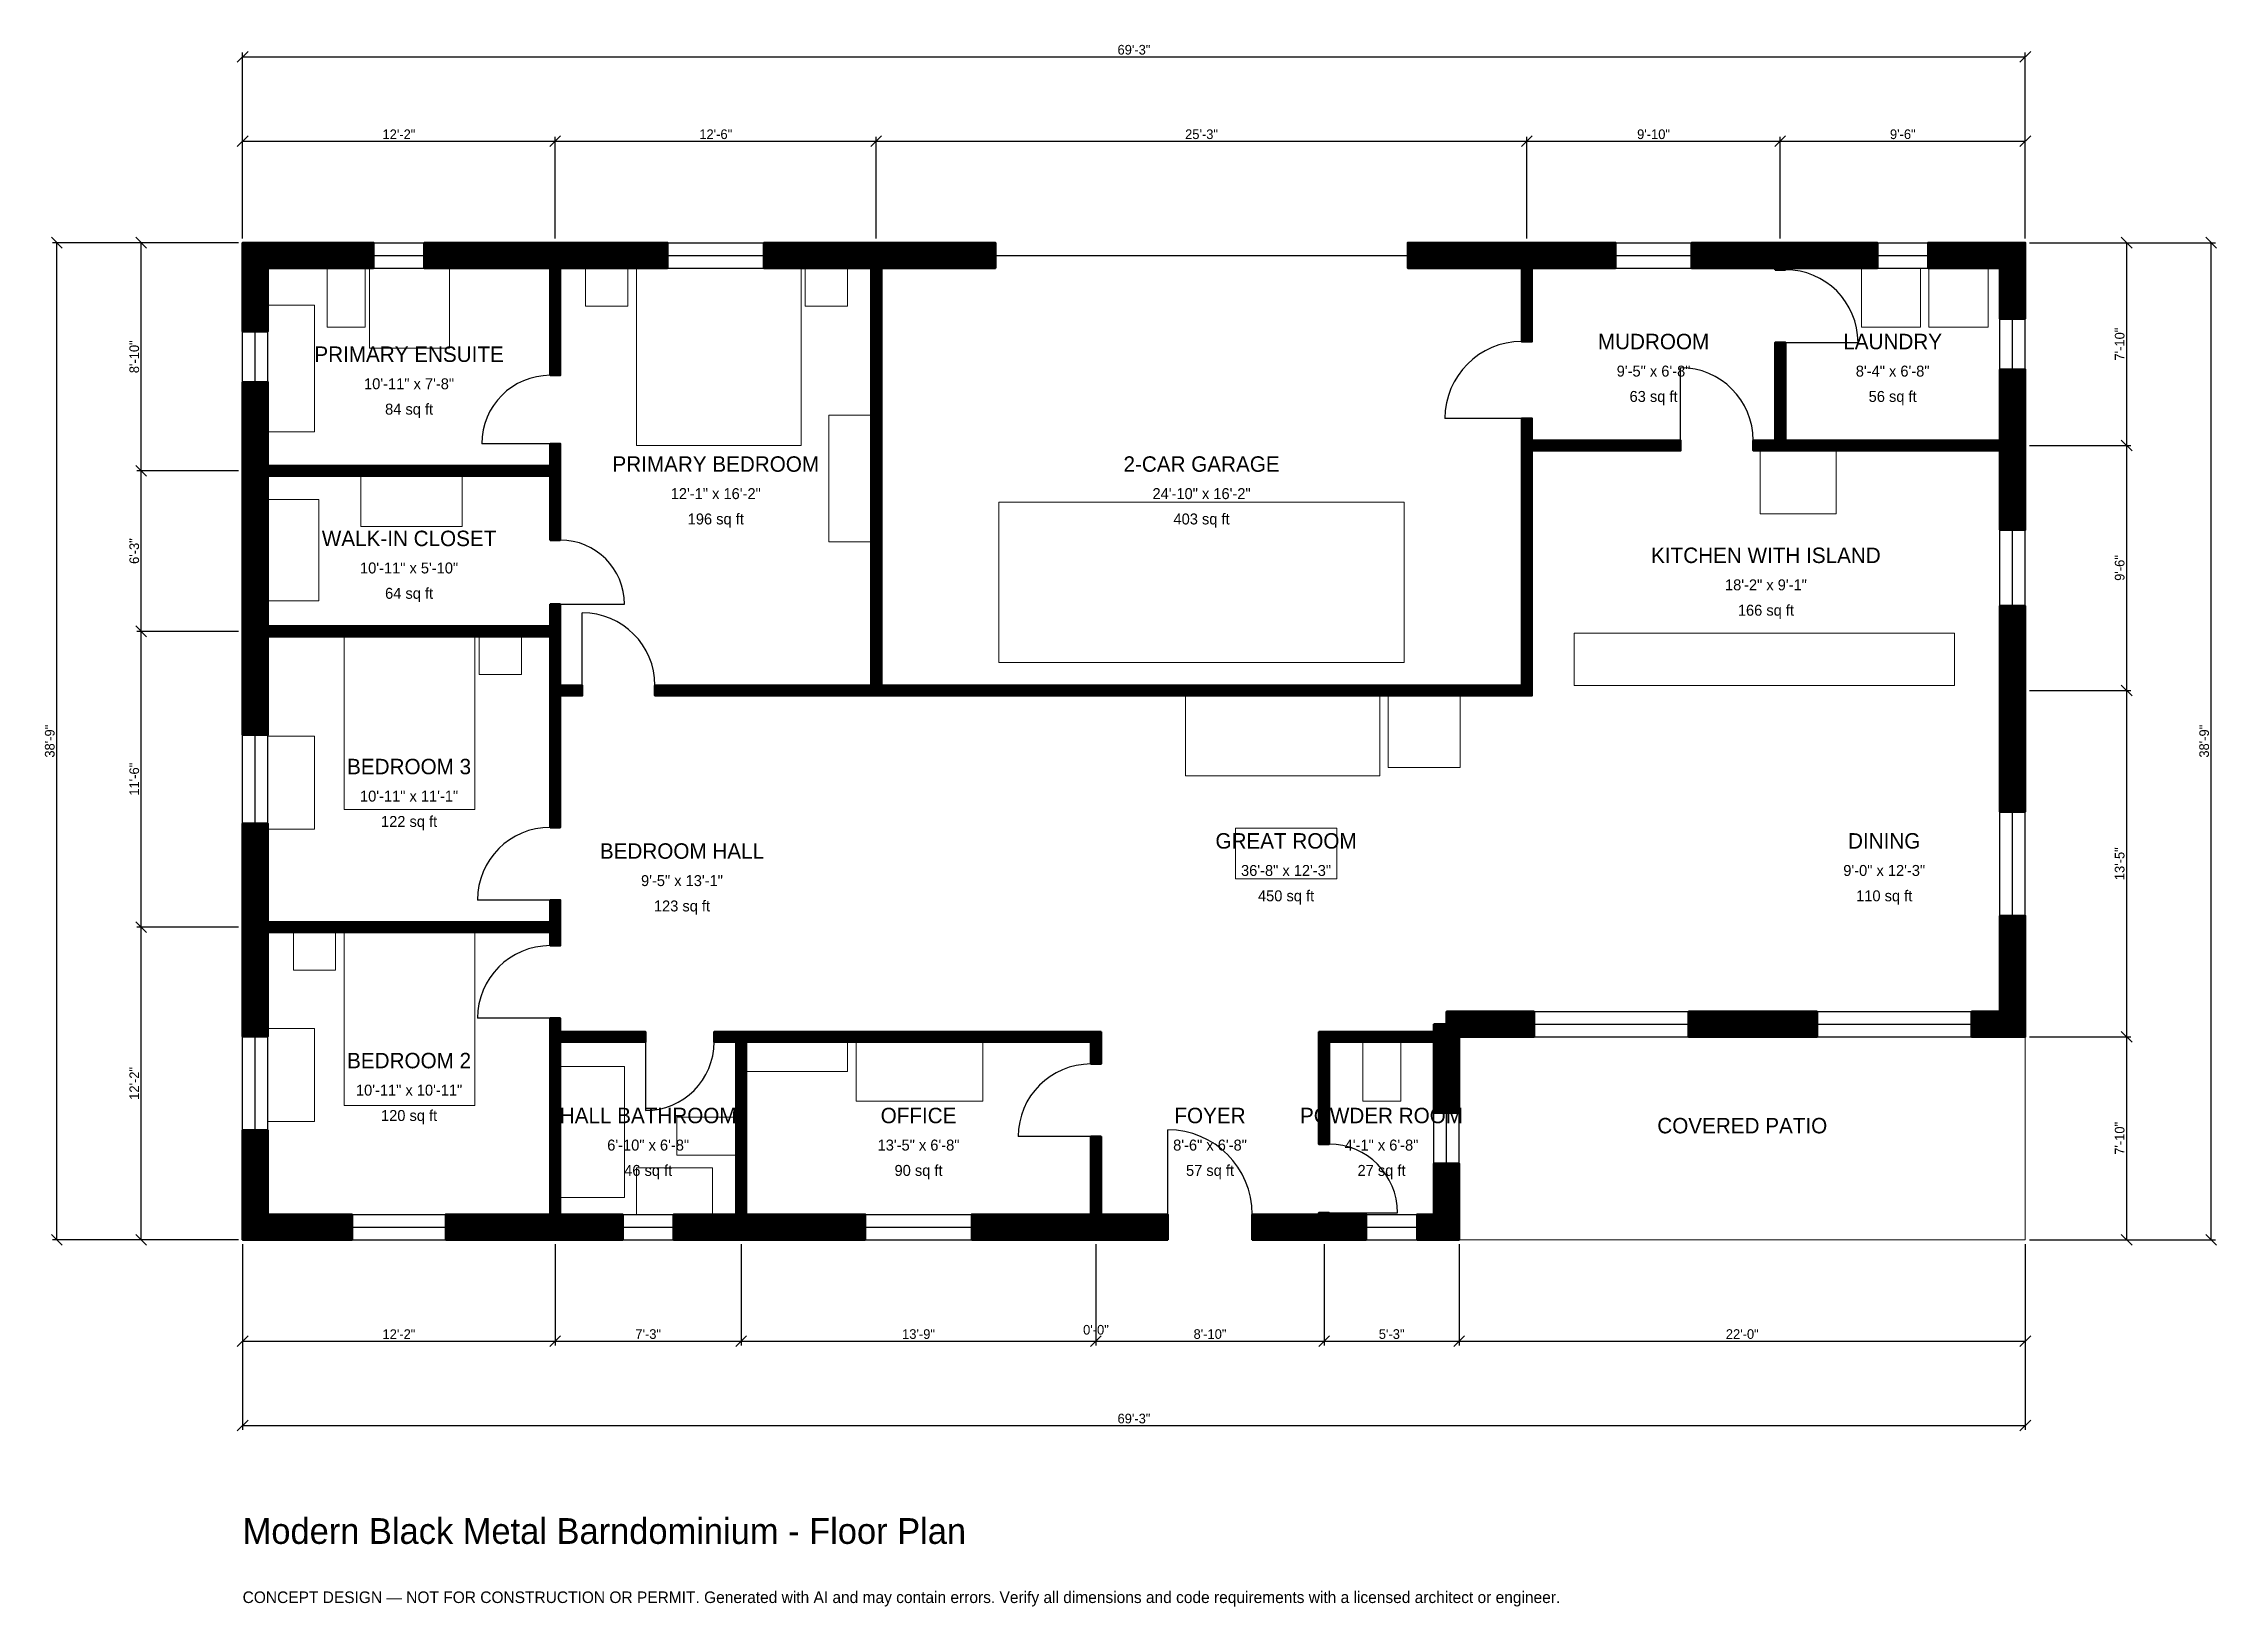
# Model space of a CAD drawing. Header units: inches. Extents: x -93 to 920, y -171 to 557.
import ezdxf
from ezdxf.enums import TextEntityAlignment as Align

# ---------------------------------------------------------------- set-up
doc = ezdxf.new("R2010")
doc.units = ezdxf.units.IN
doc.header["$MEASUREMENT"] = 0
doc.linetypes.add('DASHED', pattern=[0.6, 0.5, -0.1])
for name, color, linetype, lineweight in [('A-ANNO-DIMS', 1, 'Continuous', 13), ('A-ANNO-TEXT', 7, 'Continuous', 18), ('A-AREA-IDEN', 7, 'Continuous', 18), ('A-DOOR', 2, 'Continuous', 25), ('A-FLOR-FIXT', 9, 'Continuous', 13), ('A-FURN', 9, 'Continuous', 13), ('A-GLAZ', 4, 'Continuous', 25), ('A-SITE-PAVE', 8, 'Continuous', 13), ('A-WALL', 7, 'Continuous', 50), ('A-WALL-PATT', 8, 'Continuous', 13)]:
    doc.layers.add(name, color=color, linetype=linetype, lineweight=lineweight)
doc.dimstyles.new('PLAN', dxfattribs={"dimtxt": 4.5, "dimasz": 3, "dimexe": 2, "dimexo": 2, "dimgap": 1, "dimtad": 1, "dimdec": 0, "dimlunit": 4, "dimtsz": 2.5, "dimcen": 2.5, "dimclrd": 1, "dimclre": 1, "dimazin": 3, "dimtfac": 1, "dimtmove": 0, "dimatfit": 3})

msp = doc.modelspace()

# ---------------------------------------------------------------- hatches: boundary and pattern name
at = {"layer": 'A-WALL-PATT'}
h = msp.add_hatch(dxfattribs=at)
h.set_pattern_fill('ANSI31', color=8, scale=0.8)
h.paths.add_polyline_path([(139.7638, 0), (94.685, 0), (94.685, 11.811), (139.7638, 11.811), (143.3071, 11.811), (143.3071, 92.126), (143.3071, 96.8504), (143.3071, 103.1496), (148.0315, 103.1496), (148.0315, 96.8504), (187.7953, 96.8504), (187.7953, 92.126), (148.0315, 92.126), (148.0315, 11.811), (151.5748, 11.811), (177.1654, 11.811), (177.1654, 0), (151.5748, 0), (148.0315, 0), (148.0315, 0), (143.3071, 0), (143.3071, 0), (139.7638, 0)])
h.paths.add_polyline_path([(11.811, 0), (11.811, 0), (0, 0), (0, 0), (0, 0), (0, 0), (0, 0), (0, 11.811), (0, 11.811), (0, 50.9843), (11.811, 50.9843), (11.811, 11.811), (50.9843, 11.811), (50.9843, 0), (11.811, 0)])
h.paths.add_polyline_path([(0, 139.7638), (0, 143.3071), (0, 143.3071), (0, 148.0315), (0, 148.0315), (0, 151.5748), (0, 193.8976), (11.811, 193.8976), (11.811, 151.5748), (11.811, 148.0315), (143.3071, 148.0315), (143.3071, 158.2677), (148.0315, 158.2677), (148.0315, 148.0315), (148.0315, 143.3071), (148.0315, 137.0079), (143.3071, 137.0079), (143.3071, 143.3071), (11.811, 143.3071), (11.811, 139.7638), (11.811, 94.685), (0, 94.685), (0, 139.7638)])
h.paths.add_polyline_path([(0, 277.5591), (0, 281.1024), (0, 281.1024), (0, 285.8268), (0, 285.8268), (0, 289.3701), (0, 352.3622), (0, 355.9055), (0, 355.9055), (0, 360.6299), (0, 360.6299), (0, 364.1732), (0, 399.6063), (11.811, 399.6063), (11.811, 364.1732), (11.811, 360.6299), (143.3071, 360.6299), (143.3071, 370.8661), (148.0315, 370.8661), (148.0315, 360.6299), (148.0315, 355.9055), (148.0315, 325.9843), (143.3071, 325.9843), (143.3071, 355.9055), (11.811, 355.9055), (11.811, 352.3622), (11.811, 289.3701), (11.811, 285.8268), (143.3071, 285.8268), (143.3071, 296.063), (148.0315, 296.063), (148.0315, 285.8268), (148.0315, 281.1024), (148.0315, 258.2677), (158.2677, 258.2677), (158.2677, 253.5433), (148.0315, 253.5433), (148.0315, 192.126), (143.3071, 192.126), (143.3071, 253.5433), (143.3071, 258.2677), (143.3071, 281.1024), (11.811, 281.1024), (11.811, 277.5591), (11.811, 235.2362), (0, 235.2362), (0, 277.5591)])
h.paths.add_polyline_path([(0, 452.7559), (0, 452.7559), (0, 464.5669), (0, 464.5669), (0, 464.567), (11.811, 464.567), (11.811, 464.5669), (61.0236, 464.5669), (61.0236, 452.7559), (11.811, 452.7559), (11.811, 423.2283), (0, 423.2283), (0, 452.7559)])
h.paths.add_polyline_path([(139.7638, 464.5669), (143.3071, 464.5669), (143.3071, 464.567), (148.0315, 464.567), (148.0315, 464.5669), (151.5748, 464.5669), (198.0315, 464.5669), (198.0315, 452.7559), (151.5748, 452.7559), (148.0315, 452.7559), (148.0315, 402.7559), (143.3071, 402.7559), (143.3071, 452.7559), (139.7638, 452.7559), (84.6457, 452.7559), (84.6457, 464.5669), (139.7638, 464.5669)])
h.paths.add_polyline_path([(289.3701, 464.5669), (292.9134, 464.5669), (292.9134, 464.567), (297.6378, 464.567), (297.6378, 464.5669), (301.1811, 464.5669), (350.7874, 464.5669), (350.7874, 452.7559), (301.1811, 452.7559), (297.6378, 452.7559), (297.6378, 258.2677), (596.063, 258.2677), (596.063, 367.7165), (596.063, 372.4409), (596.063, 382.6772), (600.7874, 382.6772), (600.7874, 372.4409), (670.0787, 372.4409), (670.0787, 367.7165), (600.7874, 367.7165), (600.7874, 258.2677), (600.7874, 253.5433), (596.063, 253.5433), (297.6378, 253.5433), (292.9134, 253.5433), (266.1417, 253.5433), (261.4173, 253.5433), (192.126, 253.5433), (192.126, 258.2677), (261.4173, 258.2677), (266.1417, 258.2677), (292.9134, 258.2677), (292.9134, 452.7559), (289.3701, 452.7559), (242.9134, 452.7559), (242.9134, 464.5669), (289.3701, 464.5669)])
h.paths.add_polyline_path([(592.5197, 464.5669), (596.063, 464.5669), (596.063, 464.567), (600.7874, 464.567), (600.7874, 464.5669), (604.3307, 464.5669), (639.7638, 464.5669), (639.7638, 452.7559), (604.3307, 452.7559), (600.7874, 452.7559), (600.7874, 418.5039), (596.063, 418.5039), (596.063, 452.7559), (592.5197, 452.7559), (542.9134, 452.7559), (542.9134, 464.5669), (592.5197, 464.5669)])
h.paths.add_polyline_path([(710.6299, 464.5669), (714.1732, 464.5669), (714.1732, 464.567), (718.8976, 464.567), (718.8976, 464.5669), (722.4409, 464.5669), (761.811, 464.5669), (761.811, 452.7559), (722.4409, 452.7559), (718.8976, 452.7559), (718.8976, 451.9685), (714.1732, 451.9685), (714.1732, 452.7559), (710.6299, 452.7559), (675.1968, 452.7559), (675.1968, 464.5669), (710.6299, 464.5669)])
h.paths.add_polyline_path([(818.8976, 464.5669), (818.8976, 464.567), (830.7087, 464.567), (830.7087, 464.5669), (830.7087, 464.5669), (830.7087, 452.7559), (830.7087, 452.7559), (830.7087, 429.1339), (818.8976, 429.1339), (818.8976, 452.7559), (785.4331, 452.7559), (785.4331, 464.5669), (818.8976, 464.5669)])
h.paths.add_polyline_path([(830.7087, 375.9843), (830.7087, 375.9843), (830.7087, 372.4409), (830.7087, 372.4409), (830.7087, 367.7165), (830.7087, 367.7165), (830.7087, 330.7087), (818.8976, 330.7087), (818.8976, 364.1732), (818.8976, 364.1732), (818.8976, 367.7165), (718.8976, 367.7165), (714.1732, 367.7165), (703.937, 367.7165), (703.937, 372.4409), (714.1732, 372.4409), (714.1732, 418.1102), (718.8976, 418.1102), (718.8976, 372.4409), (818.8976, 372.4409), (818.8976, 405.5118), (830.7087, 405.5118), (830.7087, 375.9843)])
h.paths.add_polyline_path([(830.7087, 261.811), (830.7087, 250), (830.7087, 199.4094), (818.8976, 199.4094), (818.8976, 250), (818.8976, 261.811), (818.8976, 295.2756), (830.7087, 295.2756), (830.7087, 261.811)])
h.paths.add_polyline_path([(830.7087, 106.2992), (830.7087, 106.2992), (830.7087, 94.4882), (830.7087, 94.4882), (830.7087, 94.4881), (818.8976, 94.4881), (818.8976, 94.4882), (805.7087, 94.4882), (805.7087, 106.2992), (818.8976, 106.2992), (818.8976, 150.9843), (830.7087, 150.9843), (830.7087, 106.2992)])
h.paths.add_polyline_path([(714.5669, 94.4882), (702.7559, 94.4882), (673.8189, 94.4882), (673.8189, 106.2992), (702.7559, 106.2992), (714.5669, 106.2992), (733.6614, 106.2992), (733.6614, 94.4882), (714.5669, 94.4882)])
h.paths.add_polyline_path([(569.2913, 94.4882), (569.2913, 94.4881), (566.9292, 94.4881), (566.9292, 92.126), (566.9291, 92.126), (566.9291, 59.0551), (555.1181, 59.0551), (555.1181, 92.126), (506.2992, 92.126), (506.2992, 44.4882), (501.5748, 44.4882), (501.5748, 92.126), (501.5748, 96.8504), (506.2992, 96.8504), (555.1181, 96.8504), (555.1181, 100.3937), (561.0236, 100.3937), (561.0236, 106.2992), (601.7717, 106.2992), (601.7717, 94.4882), (569.2913, 94.4882)])
h.paths.add_polyline_path([(566.9291, 11.811), (566.9292, 11.811), (566.9292, 0), (566.9292, 0), (566.9291, 0), (566.9291, 0), (555.1181, 0), (555.1181, 0), (547.2441, 0), (547.2441, 11.811), (555.1181, 11.811), (555.1181, 35.4331), (566.9291, 35.4331), (566.9291, 11.811)])
h.paths.add_polyline_path([(509.8425, 0), (506.2992, 0), (506.2992, 0), (501.5748, 0), (501.5748, 0), (498.0315, 0), (470.4724, 0), (470.4724, 11.811), (498.0315, 11.811), (501.5748, 11.811), (501.5748, 12.5984), (506.2992, 12.5984), (506.2992, 11.811), (509.8425, 11.811), (523.622, 11.811), (523.622, 0), (509.8425, 0)])
h.paths.add_polyline_path([(403.5433, 0), (400, 0), (400, 0), (395.2756, 0), (395.2756, 0), (391.7323, 0), (339.7638, 0), (339.7638, 11.811), (391.7323, 11.811), (395.2756, 11.811), (395.2756, 48.0315), (400, 48.0315), (400, 11.811), (403.5433, 11.811), (431.1024, 11.811), (431.1024, 0), (403.5433, 0)])
h.paths.add_polyline_path([(238.189, 0), (234.6457, 0), (234.6457, 0), (229.9213, 0), (229.9213, 0), (226.378, 0), (200.7874, 0), (200.7874, 11.811), (226.378, 11.811), (229.9213, 11.811), (229.9213, 92.126), (219.685, 92.126), (219.685, 96.8504), (229.9213, 96.8504), (234.6457, 96.8504), (261.4173, 96.8504), (266.1417, 96.8504), (395.2756, 96.8504), (400, 96.8504), (400, 92.126), (400, 81.8898), (395.2756, 81.8898), (395.2756, 92.126), (266.1417, 92.126), (261.4173, 92.126), (234.6457, 92.126), (234.6457, 11.811), (238.189, 11.811), (290.1575, 11.811), (290.1575, 0), (238.189, 0)])

# ---------------------------------------------------------------- linework, layer by layer
at = {"layer": 'A-DOOR', "linetype": 'DASHED'}
msp.add_line((350.7874, 458.6614), (542.9134, 458.6614), dxfattribs=at)
at = {"layer": 'A-DOOR'}
for p, q in [((718.8976, 418.1102), (752.7559, 418.1102)), ((670.0787, 372.4409), (670.0787, 406.2992)), ((596.063, 382.6772), (560.2362, 382.6772)), ((143.3071, 370.8661), (111.4173, 370.8661)), ((148.0315, 296.063), (177.9528, 296.063)), ((158.2677, 258.2677), (158.2677, 292.126)), ((143.3071, 158.2677), (109.4488, 158.2677)), ((143.3071, 103.1496), (109.4488, 103.1496)), ((187.7953, 92.126), (187.7953, 60.2362)), ((431.1024, 11.811), (431.1024, 51.1811)), ((395.2756, 48.0315), (361.4173, 48.0315)), ((506.2992, 12.5984), (538.189, 12.5984))]:
    msp.add_line(p, q, dxfattribs=at)
for centre, radius, start, end in [((718.8976, 418.1102), 33.8583, 0, 90), ((596.063, 382.6772), 35.8268, 90, 180), ((670.0787, 372.4409), 33.8583, 0, 90), ((143.3071, 370.8661), 31.8898, 90, 180), ((148.0315, 296.063), 29.9213, 0, 90), ((158.2677, 258.2677), 33.8583, 0, 90), ((143.3071, 158.2677), 33.8583, 90, 180), ((143.3071, 103.1496), 33.8583, 90, 180), ((187.7953, 92.126), 31.8898, 270, 360), ((395.2756, 48.0315), 33.8583, 90, 180), ((431.1024, 11.811), 39.3701, 0, 90), ((506.2992, 12.5984), 31.8898, 0, 90)]:
    msp.add_arc(centre, radius, start, end, dxfattribs=at)
at = {"layer": 'A-FLOR-FIXT'}
for points in [[(39.3701, 425.1968), (57.0866, 425.1968), (57.0866, 452.7559), (39.3701, 452.7559)], [(59.0551, 415.3543), (96.4567, 415.3543), (96.4567, 452.7559), (59.0551, 452.7559)], [(11.811, 376.378), (33.4646, 376.378), (33.4646, 435.4331), (11.811, 435.4331)], [(620.4724, 258.2677), (797.6378, 258.2677), (797.6378, 282.6772), (620.4724, 282.6772)], [(522.0472, 64.5669), (539.7638, 64.5669), (539.7638, 92.126), (522.0472, 92.126)], [(148.0315, 19.685), (177.9528, 19.685), (177.9528, 80.7087), (148.0315, 80.7087)], [(202.3622, 39.3701), (229.9213, 39.3701), (229.9213, 57.0866), (202.3622, 57.0866)], [(183.4646, 11.811), (218.8976, 11.811), (218.8976, 33.4646), (183.4646, 33.4646)]]:
    msp.add_lwpolyline(points, close=True, dxfattribs=at)
at = {"layer": 'A-FURN'}
for points in [[(159.8425, 435.0394), (179.5276, 435.0394), (179.5276, 452.7559), (159.8425, 452.7559)], [(183.4646, 370.0787), (260.2362, 370.0787), (260.2362, 452.7559), (183.4646, 452.7559)], [(262.2047, 435.0394), (281.8898, 435.0394), (281.8898, 452.7559), (262.2047, 452.7559)], [(754.3307, 425.1968), (781.8898, 425.1968), (781.8898, 452.7559), (754.3307, 452.7559)], [(785.8268, 425.1968), (813.3858, 425.1968), (813.3858, 452.7559), (785.8268, 452.7559)], [(273.2283, 325.1969), (292.9134, 325.1969), (292.9134, 384.252), (273.2283, 384.252)], [(707.0866, 338.189), (742.5197, 338.189), (742.5197, 367.7165), (707.0866, 367.7165)], [(55.1181, 332.2835), (102.3622, 332.2835), (102.3622, 355.9055), (55.1181, 355.9055)], [(11.811, 297.6378), (35.4331, 297.6378), (35.4331, 344.8819), (11.811, 344.8819)], [(352.3622, 268.8976), (541.3386, 268.8976), (541.3386, 343.7008), (352.3622, 343.7008)], [(47.2441, 200.3937), (108.2677, 200.3937), (108.2677, 281.1024), (47.2441, 281.1024)], [(110.2362, 263.3858), (129.9213, 263.3858), (129.9213, 281.1024), (110.2362, 281.1024)], [(439.3701, 216.1417), (529.9213, 216.1417), (529.9213, 253.5433), (439.3701, 253.5433)], [(533.8583, 220.0787), (567.3228, 220.0787), (567.3228, 253.5433), (533.8583, 253.5433)], [(11.811, 191.3386), (33.4646, 191.3386), (33.4646, 234.6457), (11.811, 234.6457)], [(462.5984, 168.1102), (509.8425, 168.1102), (509.8425, 191.7323), (462.5984, 191.7323)], [(23.622, 125.5906), (43.3071, 125.5906), (43.3071, 143.3071), (23.622, 143.3071)], [(47.2441, 62.5984), (108.2677, 62.5984), (108.2677, 143.3071), (47.2441, 143.3071)], [(11.811, 55.1181), (33.4646, 55.1181), (33.4646, 98.4252), (11.811, 98.4252)], [(234.6457, 78.3465), (281.8898, 78.3465), (281.8898, 92.126), (234.6457, 92.126)], [(285.8268, 64.5669), (344.8819, 64.5669), (344.8819, 92.126), (285.8268, 92.126)]]:
    msp.add_lwpolyline(points, close=True, dxfattribs=at)
at = {"layer": 'A-GLAZ'}
for p, q in [((61.0236, 464.5669), (84.6457, 464.5669)), ((61.0236, 458.6614), (84.6457, 458.6614)), ((198.0315, 464.5669), (242.9134, 464.5669)), ((198.0315, 458.6614), (242.9134, 458.6614)), ((639.7638, 464.5669), (675.1968, 464.5669)), ((639.7638, 458.6614), (675.1968, 458.6614)), ((761.811, 464.5669), (785.4331, 464.5669)), ((761.811, 458.6614), (785.4331, 458.6614)), ((61.0236, 452.7559), (84.6457, 452.7559)), ((198.0315, 452.7559), (242.9134, 452.7559)), ((639.7638, 452.7559), (675.1968, 452.7559)), ((761.811, 452.7559), (785.4331, 452.7559)), ((818.8976, 405.5118), (818.8976, 429.1339)), ((824.8031, 405.5118), (824.8031, 429.1339)), ((830.7087, 405.5118), (830.7087, 429.1339)), ((0, 399.6063), (0, 423.2283)), ((5.9055, 399.6063), (5.9055, 423.2283)), ((11.811, 399.6063), (11.811, 423.2283)), ((818.8976, 295.2756), (818.8976, 330.7087)), ((824.8031, 295.2756), (824.8031, 330.7087)), ((830.7087, 295.2756), (830.7087, 330.7087)), ((0, 193.8976), (0, 235.2362)), ((5.9055, 193.8976), (5.9055, 235.2362)), ((11.811, 193.8976), (11.811, 235.2362)), ((818.8976, 150.9843), (818.8976, 199.4094)), ((824.8031, 150.9843), (824.8031, 199.4094)), ((830.7087, 150.9843), (830.7087, 199.4094)), ((601.7717, 106.2992), (673.8189, 106.2992)), ((733.6614, 106.2992), (805.7087, 106.2992)), ((0, 50.9843), (0, 94.685)), ((5.9055, 50.9843), (5.9055, 94.685)), ((11.811, 50.9843), (11.811, 94.685)), ((601.7717, 100.3937), (673.8189, 100.3937)), ((601.7717, 94.4882), (673.8189, 94.4882)), ((733.6614, 100.3937), (805.7087, 100.3937)), ((733.6614, 94.4882), (805.7087, 94.4882)), ((555.1181, 35.4331), (555.1181, 59.0551)), ((561.0236, 35.4331), (561.0236, 59.0551)), ((566.9291, 35.4331), (566.9291, 59.0551)), ((50.9843, 11.811), (94.685, 11.811)), ((177.1654, 11.811), (200.7874, 11.811)), ((290.1575, 11.811), (339.7638, 11.811)), ((523.622, 11.811), (547.2441, 11.811)), ((50.9843, 5.9055), (94.685, 5.9055)), ((50.9843, 0), (94.685, 0)), ((177.1654, 5.9055), (200.7874, 5.9055)), ((177.1654, 0), (200.7874, 0)), ((290.1575, 5.9055), (339.7638, 5.9055)), ((290.1575, 0), (339.7638, 0)), ((523.622, 5.9055), (547.2441, 5.9055)), ((523.622, 0), (547.2441, 0))]:
    msp.add_line(p, q, dxfattribs=at)
at = {"layer": 'A-SITE-PAVE', "linetype": 'DASHED'}
msp.add_lwpolyline([(566.9291, 0), (830.7087, 0), (830.7087, 94.4882), (566.9291, 94.4882)], close=True, dxfattribs=at)
at = {"layer": 'A-WALL'}
for points in [[(0, 452.7559), (0, 452.7559), (0, 464.5669), (0, 464.5669), (0, 464.567), (11.811, 464.567), (11.811, 464.5669), (61.0236, 464.5669), (61.0236, 452.7559), (11.811, 452.7559), (11.811, 423.2283), (0, 423.2283), (0, 452.7559)], [(139.7638, 464.5669), (143.3071, 464.5669), (143.3071, 464.567), (148.0315, 464.567), (148.0315, 464.5669), (151.5748, 464.5669), (198.0315, 464.5669), (198.0315, 452.7559), (151.5748, 452.7559), (148.0315, 452.7559), (148.0315, 402.7559), (143.3071, 402.7559), (143.3071, 452.7559), (139.7638, 452.7559), (84.6457, 452.7559), (84.6457, 464.5669), (139.7638, 464.5669)], [(289.3701, 464.5669), (292.9134, 464.5669), (292.9134, 464.567), (297.6378, 464.567), (297.6378, 464.5669), (301.1811, 464.5669), (350.7874, 464.5669), (350.7874, 452.7559), (301.1811, 452.7559), (297.6378, 452.7559), (297.6378, 258.2677), (596.063, 258.2677), (596.063, 367.7165), (596.063, 372.4409), (596.063, 382.6772), (600.7874, 382.6772), (600.7874, 372.4409), (670.0787, 372.4409), (670.0787, 367.7165), (600.7874, 367.7165), (600.7874, 258.2677), (600.7874, 253.5433), (596.063, 253.5433), (297.6378, 253.5433), (292.9134, 253.5433), (266.1417, 253.5433), (261.4173, 253.5433), (192.126, 253.5433), (192.126, 258.2677), (261.4173, 258.2677), (266.1417, 258.2677), (292.9134, 258.2677), (292.9134, 452.7559), (289.3701, 452.7559), (242.9134, 452.7559), (242.9134, 464.5669), (289.3701, 464.5669)], [(592.5197, 464.5669), (596.063, 464.5669), (596.063, 464.567), (600.7874, 464.567), (600.7874, 464.5669), (604.3307, 464.5669), (639.7638, 464.5669), (639.7638, 452.7559), (604.3307, 452.7559), (600.7874, 452.7559), (600.7874, 418.5039), (596.063, 418.5039), (596.063, 452.7559), (592.5197, 452.7559), (542.9134, 452.7559), (542.9134, 464.5669), (592.5197, 464.5669)], [(710.6299, 464.5669), (714.1732, 464.5669), (714.1732, 464.567), (718.8976, 464.567), (718.8976, 464.5669), (722.4409, 464.5669), (761.811, 464.5669), (761.811, 452.7559), (722.4409, 452.7559), (718.8976, 452.7559), (718.8976, 451.9685), (714.1732, 451.9685), (714.1732, 452.7559), (710.6299, 452.7559), (675.1968, 452.7559), (675.1968, 464.5669), (710.6299, 464.5669)], [(818.8976, 464.5669), (818.8976, 464.567), (830.7087, 464.567), (830.7087, 464.5669), (830.7087, 464.5669), (830.7087, 452.7559), (830.7087, 452.7559), (830.7087, 429.1339), (818.8976, 429.1339), (818.8976, 452.7559), (785.4331, 452.7559), (785.4331, 464.5669), (818.8976, 464.5669)], [(830.7087, 375.9843), (830.7087, 375.9843), (830.7087, 372.4409), (830.7087, 372.4409), (830.7087, 367.7165), (830.7087, 367.7165), (830.7087, 330.7087), (818.8976, 330.7087), (818.8976, 364.1732), (818.8976, 364.1732), (818.8976, 367.7165), (718.8976, 367.7165), (714.1732, 367.7165), (703.937, 367.7165), (703.937, 372.4409), (714.1732, 372.4409), (714.1732, 418.1102), (718.8976, 418.1102), (718.8976, 372.4409), (818.8976, 372.4409), (818.8976, 405.5118), (830.7087, 405.5118), (830.7087, 375.9843)], [(0, 277.5591), (0, 281.1024), (0, 281.1024), (0, 285.8268), (0, 285.8268), (0, 289.3701), (0, 352.3622), (0, 355.9055), (0, 355.9055), (0, 360.6299), (0, 360.6299), (0, 364.1732), (0, 399.6063), (11.811, 399.6063), (11.811, 364.1732), (11.811, 360.6299), (143.3071, 360.6299), (143.3071, 370.8661), (148.0315, 370.8661), (148.0315, 360.6299), (148.0315, 355.9055), (148.0315, 325.9843), (143.3071, 325.9843), (143.3071, 355.9055), (11.811, 355.9055), (11.811, 352.3622), (11.811, 289.3701), (11.811, 285.8268), (143.3071, 285.8268), (143.3071, 296.063), (148.0315, 296.063), (148.0315, 285.8268), (148.0315, 281.1024), (148.0315, 258.2677), (158.2677, 258.2677), (158.2677, 253.5433), (148.0315, 253.5433), (148.0315, 192.126), (143.3071, 192.126), (143.3071, 253.5433), (143.3071, 258.2677), (143.3071, 281.1024), (11.811, 281.1024), (11.811, 277.5591), (11.811, 235.2362), (0, 235.2362), (0, 277.5591)], [(830.7087, 261.811), (830.7087, 250), (830.7087, 199.4094), (818.8976, 199.4094), (818.8976, 250), (818.8976, 261.811), (818.8976, 295.2756), (830.7087, 295.2756), (830.7087, 261.811)], [(0, 139.7638), (0, 143.3071), (0, 143.3071), (0, 148.0315), (0, 148.0315), (0, 151.5748), (0, 193.8976), (11.811, 193.8976), (11.811, 151.5748), (11.811, 148.0315), (143.3071, 148.0315), (143.3071, 158.2677), (148.0315, 158.2677), (148.0315, 148.0315), (148.0315, 143.3071), (148.0315, 137.0079), (143.3071, 137.0079), (143.3071, 143.3071), (11.811, 143.3071), (11.811, 139.7638), (11.811, 94.685), (0, 94.685), (0, 139.7638)], [(830.7087, 106.2992), (830.7087, 106.2992), (830.7087, 94.4882), (830.7087, 94.4882), (830.7087, 94.4881), (818.8976, 94.4881), (818.8976, 94.4882), (805.7087, 94.4882), (805.7087, 106.2992), (818.8976, 106.2992), (818.8976, 150.9843), (830.7087, 150.9843), (830.7087, 106.2992)], [(139.7638, 0), (94.685, 0), (94.685, 11.811), (139.7638, 11.811), (143.3071, 11.811), (143.3071, 92.126), (143.3071, 96.8504), (143.3071, 103.1496), (148.0315, 103.1496), (148.0315, 96.8504), (187.7953, 96.8504), (187.7953, 92.126), (148.0315, 92.126), (148.0315, 11.811), (151.5748, 11.811), (177.1654, 11.811), (177.1654, 0), (151.5748, 0), (148.0315, 0), (148.0315, 0), (143.3071, 0), (143.3071, 0), (139.7638, 0)], [(569.2913, 94.4882), (569.2913, 94.4881), (566.9292, 94.4881), (566.9292, 92.126), (566.9291, 92.126), (566.9291, 59.0551), (555.1181, 59.0551), (555.1181, 92.126), (506.2992, 92.126), (506.2992, 44.4882), (501.5748, 44.4882), (501.5748, 92.126), (501.5748, 96.8504), (506.2992, 96.8504), (555.1181, 96.8504), (555.1181, 100.3937), (561.0236, 100.3937), (561.0236, 106.2992), (601.7717, 106.2992), (601.7717, 94.4882), (569.2913, 94.4882)], [(714.5669, 94.4882), (702.7559, 94.4882), (673.8189, 94.4882), (673.8189, 106.2992), (702.7559, 106.2992), (714.5669, 106.2992), (733.6614, 106.2992), (733.6614, 94.4882), (714.5669, 94.4882)], [(238.189, 0), (234.6457, 0), (234.6457, 0), (229.9213, 0), (229.9213, 0), (226.378, 0), (200.7874, 0), (200.7874, 11.811), (226.378, 11.811), (229.9213, 11.811), (229.9213, 92.126), (219.685, 92.126), (219.685, 96.8504), (229.9213, 96.8504), (234.6457, 96.8504), (261.4173, 96.8504), (266.1417, 96.8504), (395.2756, 96.8504), (400, 96.8504), (400, 92.126), (400, 81.8898), (395.2756, 81.8898), (395.2756, 92.126), (266.1417, 92.126), (261.4173, 92.126), (234.6457, 92.126), (234.6457, 11.811), (238.189, 11.811), (290.1575, 11.811), (290.1575, 0), (238.189, 0)], [(11.811, 0), (11.811, 0), (0, 0), (0, 0), (0, 0), (0, 0), (0, 0), (0, 11.811), (0, 11.811), (0, 50.9843), (11.811, 50.9843), (11.811, 11.811), (50.9843, 11.811), (50.9843, 0), (11.811, 0)], [(403.5433, 0), (400, 0), (400, 0), (395.2756, 0), (395.2756, 0), (391.7323, 0), (339.7638, 0), (339.7638, 11.811), (391.7323, 11.811), (395.2756, 11.811), (395.2756, 48.0315), (400, 48.0315), (400, 11.811), (403.5433, 11.811), (431.1024, 11.811), (431.1024, 0), (403.5433, 0)], [(566.9291, 11.811), (566.9292, 11.811), (566.9292, 0), (566.9292, 0), (566.9291, 0), (566.9291, 0), (555.1181, 0), (555.1181, 0), (547.2441, 0), (547.2441, 11.811), (555.1181, 11.811), (555.1181, 35.4331), (566.9291, 35.4331), (566.9291, 11.811)], [(509.8425, 0), (506.2992, 0), (506.2992, 0), (501.5748, 0), (501.5748, 0), (498.0315, 0), (470.4724, 0), (470.4724, 11.811), (498.0315, 11.811), (501.5748, 11.811), (501.5748, 12.5984), (506.2992, 12.5984), (506.2992, 11.811), (509.8425, 11.811), (523.622, 11.811), (523.622, 0), (509.8425, 0)]]:
    msp.add_lwpolyline(points, close=True, dxfattribs=at)

# ---------------------------------------------------------------- texts
at = {"layer": 'A-ANNO-TEXT'}
for s, height, p in [('Modern Black Metal Barndominium - Floor Plan', 12, (0, -141.7323)), ('CONCEPT DESIGN — NOT FOR CONSTRUCTION OR PERMIT. Generated with AI and may contain errors. Verify all dimensions and code requirements with a licensed architect or engineer.', 5.4, (0, -169.2913))]:
    msp.add_text(s, height=height, dxfattribs=at).set_placement(p)
at = {"layer": 'A-AREA-IDEN'}
for s, height, p in [('PRIMARY ENSUITE', 7.2, (77.5591, 412.5984)), ('MUDROOM', 7.2, (657.4803, 418.5039)), ('LAUNDRY', 7.2, (768.8976, 418.5039)), ('9\'-5" x 6\'-8"', 5.1, (657.4803, 404.7244)), ('8\'-4" x 6\'-8"', 5.1, (768.8976, 404.7244)), ('10\'-11" x 7\'-8"', 5.1, (77.5591, 398.8189)), ('63 sq ft', 5.1, (657.4803, 392.9134)), ('56 sq ft', 5.1, (768.8976, 392.9134)), ('84 sq ft', 5.1, (77.5591, 387.0079)), ('PRIMARY BEDROOM', 7.2, (220.4724, 361.4173)), ('2-CAR GARAGE', 7.2, (446.8504, 361.4173)), ('12\'-1" x 16\'-2"', 5.1, (220.4724, 347.6378)), ('24\'-10" x 16\'-2"', 5.1, (446.8504, 347.6378)), ('196 sq ft', 5.1, (220.4724, 335.8268)), ('403 sq ft', 5.1, (446.8504, 335.8268)), ('WALK-IN CLOSET', 7.2, (77.5591, 326.7717)), ('10\'-11" x 5\'-10"', 5.1, (77.5591, 312.9921)), ('KITCHEN WITH ISLAND', 7.2, (709.8425, 318.8976)), ('64 sq ft', 5.1, (77.5591, 301.1811)), ('18\'-2" x 9\'-1"', 5.1, (709.8425, 305.1181)), ('166 sq ft', 5.1, (709.8425, 293.3071)), ('BEDROOM 3', 7.2, (77.5591, 220.4724)), ('10\'-11" x 11\'-1"', 5.1, (77.5591, 206.6929)), ('122 sq ft', 5.1, (77.5591, 194.8819)), ('BEDROOM HALL', 7.2, (204.7244, 181.1024)), ('GREAT ROOM', 7.2, (486.2205, 185.8268)), ('DINING', 7.2, (764.9606, 185.8268)), ('36\'-8" x 12\'-3"', 5.1, (486.2205, 172.0472)), ('9\'-0" x 12\'-3"', 5.1, (764.9606, 172.0472)), ('9\'-5" x 13\'-1"', 5.1, (204.7244, 167.3228)), ('450 sq ft', 5.1, (486.2205, 160.2362)), ('110 sq ft', 5.1, (764.9606, 160.2362)), ('123 sq ft', 5.1, (204.7244, 155.5118)), ('BEDROOM 2', 7.2, (77.5591, 83.4646)), ('10\'-11" x 10\'-11"', 5.1, (77.5591, 69.685)), ('HALL BATHROOM', 7.2, (188.9764, 57.874)), ('OFFICE', 7.2, (314.9606, 57.874)), ('FOYER', 7.2, (450.7874, 57.874)), ('POWDER ROOM', 7.2, (530.7087, 57.874)), ('120 sq ft', 5.1, (77.5591, 57.874)), ('COVERED PATIO', 7.2, (698.8189, 53.1496)), ('6\'-10" x 6\'-8"', 5.1, (188.9764, 44.0945)), ('13\'-5" x 6\'-8"', 5.1, (314.9606, 44.0945)), ('8\'-6" x 6\'-8"', 5.1, (450.7874, 44.0945)), ('4\'-1" x 6\'-8"', 5.1, (530.7087, 44.0945)), ('46 sq ft', 5.1, (188.9764, 32.2835)), ('90 sq ft', 5.1, (314.9606, 32.2835)), ('57 sq ft', 5.1, (450.7874, 32.2835)), ('27 sq ft', 5.1, (530.7087, 32.2835))]:
    msp.add_text(s, height=height, dxfattribs=at).set_placement(p, align=Align.MIDDLE_CENTER)

# ---------------------------------------------------------------- dimensions: what is measured, and where the dimension line sits
at = {"layer": 'A-ANNO-DIMS'}
for base, p1, p2, text in [((0, 551.1811), (0, 464.5669), (830.7087, 464.5669), '69\'-3"'), ((0, 511.811), (0, 464.5669), (145.6693, 464.5669), '12\'-2"'), ((145.6693, 511.811), (145.6693, 464.5669), (295.2756, 464.5669), '12\'-6"'), ((295.2756, 511.811), (295.2756, 464.5669), (598.4252, 464.5669), '25\'-3"'), ((598.4252, 511.811), (598.4252, 464.5669), (716.5354, 464.5669), '9\'-10"'), ((716.5354, 511.811), (716.5354, 464.5669), (830.7087, 464.5669), '9\'-6"'), ((0, -47.2441), (0, 0), (145.6693, 0), '12\'-2"'), ((0, -86.6142), (0, 0), (830.7087, 0), '69\'-3"'), ((145.6693, -47.2441), (145.6693, 0), (232.2835, 0), '7\'-3"'), ((232.2835, -47.2441), (232.2835, 0), (397.6378, 0), '13\'-9"'), ((397.6378, -47.2441), (397.6378, 0), (397.6378, 0), '0\'-0"'), ((397.6378, -47.2441), (397.6378, 0), (503.937, 0), '8\'-10"'), ((503.937, -47.2441), (503.937, 0), (566.9291, 0), '5\'-3"'), ((566.9291, -47.2441), (566.9291, 0), (830.7087, 0), '22\'-0"')]:
    msp.add_linear_dim(base=base, p1=p1, p2=p2, text=text, dimstyle='PLAN', dxfattribs=at).render()
for base, p1, p2, text in [((-86.6142, 0), (0, 0), (0, 464.5669), '38\'-9"'), ((-47.2441, 358.2677), (0, 358.2677), (0, 464.5669), '8\'-10"'), ((877.9528, 370.0787), (830.7087, 370.0787), (830.7087, 464.5669), '7\'-10"'), ((917.3228, 0), (830.7087, 0), (830.7087, 464.5669), '38\'-9"'), ((877.9528, 255.9055), (830.7087, 255.9055), (830.7087, 370.0787), '9\'-6"'), ((-47.2441, 283.4646), (0, 283.4646), (0, 358.2677), '6\'-3"'), ((-47.2441, 145.6693), (0, 145.6693), (0, 283.4646), '11\'-6"'), ((877.9528, 94.4882), (830.7087, 94.4882), (830.7087, 255.9055), '13\'-5"'), ((-47.2441, 0), (0, 0), (0, 145.6693), '12\'-2"'), ((877.9528, 0), (830.7087, 0), (830.7087, 94.4882), '7\'-10"')]:
    msp.add_linear_dim(base=base, p1=p1, p2=p2, angle=90, text=text, dimstyle='PLAN', dxfattribs=at).render()

doc.saveas('drawing.dxf')
